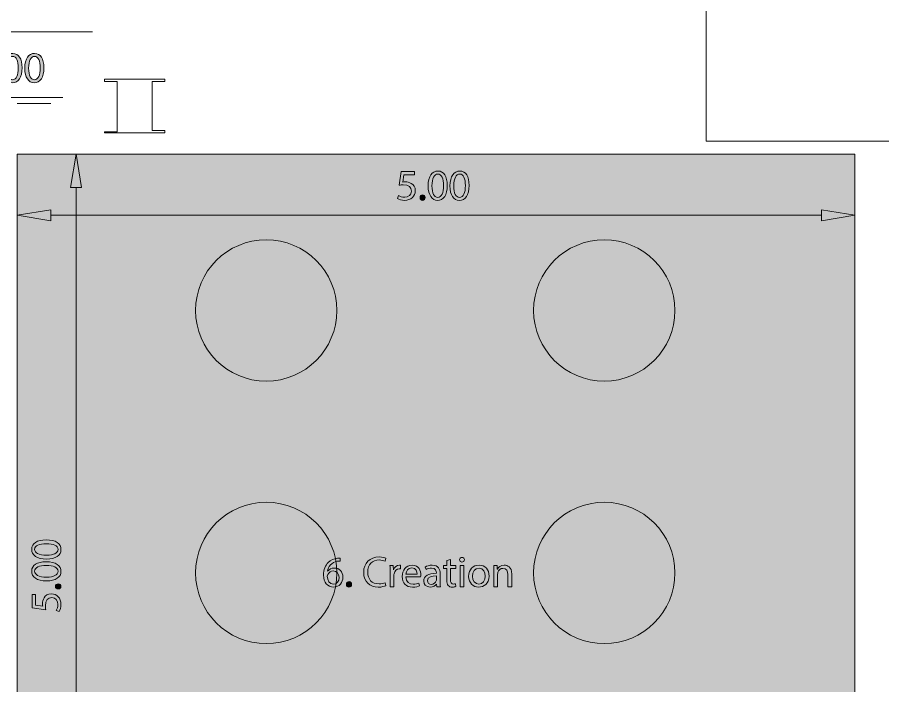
# Model space of a CAD drawing. Header units: centimetres. Extents: x -16.81 to -14.54, y 1.61 to 2.77.
# Drawn here: x -15.2964 to -15.1142, y 2.2824 to 2.4231 of the extents above; entities that cross this region are included whole.
import ezdxf

# ---------------------------------------------------------------- set-up
doc = ezdxf.new("R2010")
doc.units = ezdxf.units.CM
doc.header["$MEASUREMENT"] = 0
doc.layers.get('0').update_dxf_attribs({"lineweight": 0})
for name, color, linetype, lineweight in [('0TEXT', 7, 'Continuous', 0), ('EXP BORDER', 7, 'Continuous', 0), ('EXP COTA', 7, 'Continuous', 0), ('EXP HATCH', 7, 'Continuous', 0), ('EXP SCENES', 7, 'Continuous', 0)]:
    doc.layers.add(name, color=color, linetype=linetype, lineweight=lineweight)

# ---------------------------------------------------------------- blocks, each defined once
blk = doc.blocks.new('Block_55')
at = {"layer": 'EXP COTA', "true_color": 0x0000cc, "transparency": 33554687}
h = blk.add_hatch(color=172, dxfattribs=at)
h.dxf.hatch_style = 2
edge = h.paths.add_edge_path()
edge.add_spline(control_points=[(-15.21275, 2.38997), (-15.21275, 2.38997), (-15.21502, 2.38997), (-15.21502, 2.38997), (-15.21502, 2.38997), (-15.21523, 2.38845), (-15.21523, 2.38845), (-15.21509, 2.38845), (-15.21499, 2.38848), (-15.21475, 2.38848), (-15.2143, 2.38848), (-15.21385, 2.38838), (-15.21347, 2.38814), (-15.21299, 2.3879), (-15.21261, 2.38738), (-15.21261, 2.38662), (-15.21261, 2.38545), (-15.21354, 2.38459), (-15.21485, 2.38459), (-15.21547, 2.38459), (-15.21602, 2.38476), (-15.21633, 2.38497), (-15.21633, 2.38497), (-15.21613, 2.38559), (-15.21613, 2.38559), (-15.21588, 2.38542), (-15.2154, 2.38525), (-15.21485, 2.38525), (-15.21409, 2.38525), (-15.21344, 2.38573), (-15.21344, 2.38652), (-15.21344, 2.38731), (-15.21396, 2.38786), (-15.21516, 2.38786), (-15.21547, 2.38786), (-15.21575, 2.38783), (-15.21599, 2.3878), (-15.21599, 2.3878), (-15.21557, 2.39066), (-15.21557, 2.39066), (-15.21557, 2.39066), (-15.21275, 2.39066), (-15.21275, 2.39066), (-15.21275, 2.39066), (-15.21275, 2.38997), (-15.21275, 2.38997)], knot_values=[0, 0, 0, 0, 1, 1, 1, 2, 2, 2, 3, 3, 3, 4, 4, 4, 5, 5, 5, 6, 6, 6, 7, 7, 7, 8, 8, 8, 9, 9, 9, 10, 10, 10, 11, 11, 11, 12, 12, 12, 13, 13, 13, 14, 14, 14, 15, 15, 15, 15], degree=3, periodic=0)
h = blk.add_hatch(color=172, dxfattribs=at)
h.dxf.hatch_style = 2
edge = h.paths.add_edge_path()
edge.add_spline(control_points=[(-15.2091, 2.38766), (-15.2091, 2.38611), (-15.20865, 2.38521), (-15.20789, 2.38521), (-15.20706, 2.38521), (-15.20669, 2.38618), (-15.20669, 2.38769), (-15.20669, 2.38917), (-15.20706, 2.39014), (-15.20789, 2.39014), (-15.20858, 2.39014), (-15.2091, 2.38928), (-15.2091, 2.38766)], knot_values=[0, 0, 0, 0, 1, 1, 1, 2, 2, 2, 3, 3, 3, 4, 4, 4, 4], degree=3, periodic=0)
edge = h.paths.add_edge_path()
edge.add_spline(control_points=[(-15.20589, 2.38773), (-15.20589, 2.38569), (-15.20662, 2.38459), (-15.20796, 2.38459), (-15.2091, 2.38459), (-15.20989, 2.38569), (-15.20992, 2.38766), (-15.20992, 2.38966), (-15.20906, 2.39076), (-15.20786, 2.39076), (-15.20658, 2.39076), (-15.20589, 2.38962), (-15.20589, 2.38773)], knot_values=[0, 0, 0, 0, 1, 1, 1, 2, 2, 2, 3, 3, 3, 4, 4, 4, 4], degree=3, periodic=0)
h = blk.add_hatch(color=172, dxfattribs=at)
h.dxf.hatch_style = 2
edge = h.paths.add_edge_path()
edge.add_spline(control_points=[(-15.20452, 2.38766), (-15.20452, 2.38611), (-15.20403, 2.38521), (-15.20331, 2.38521), (-15.20248, 2.38521), (-15.20207, 2.38618), (-15.20207, 2.38769), (-15.20207, 2.38917), (-15.20245, 2.39014), (-15.20328, 2.39014), (-15.204, 2.39014), (-15.20452, 2.38928), (-15.20452, 2.38766)], knot_values=[0, 0, 0, 0, 1, 1, 1, 2, 2, 2, 3, 3, 3, 4, 4, 4, 4], degree=3, periodic=0)
edge = h.paths.add_edge_path()
edge.add_spline(control_points=[(-15.20128, 2.38773), (-15.20128, 2.38569), (-15.20204, 2.38459), (-15.20334, 2.38459), (-15.20452, 2.38459), (-15.20531, 2.38569), (-15.20531, 2.38766), (-15.20531, 2.38966), (-15.20445, 2.39076), (-15.20324, 2.39076), (-15.202, 2.39076), (-15.20128, 2.38962), (-15.20128, 2.38773)], knot_values=[0, 0, 0, 0, 1, 1, 1, 2, 2, 2, 3, 3, 3, 4, 4, 4, 4], degree=3, periodic=0)
h = blk.add_hatch(color=172, dxfattribs=at)
h.dxf.hatch_style = 2
edge = h.paths.add_edge_path()
edge.add_spline(control_points=[(-15.21161, 2.38518), (-15.21161, 2.38552), (-15.21141, 2.38576), (-15.2111, 2.38576), (-15.21075, 2.38576), (-15.21054, 2.38552), (-15.21054, 2.38518), (-15.21054, 2.38483), (-15.21075, 2.38459), (-15.2111, 2.38459), (-15.21141, 2.38459), (-15.21161, 2.38483), (-15.21161, 2.38518)], knot_values=[0, 0, 0, 0, 1, 1, 1, 2, 2, 2, 3, 3, 3, 4, 4, 4, 4], degree=3, periodic=0)
at = {"layer": 'EXP COTA'}
for points, knots in [([(-15.21275, 2.38997), (-15.21275, 2.38997), (-15.21502, 2.38997), (-15.21502, 2.38997), (-15.21502, 2.38997), (-15.21523, 2.38845), (-15.21523, 2.38845), (-15.21509, 2.38845), (-15.21499, 2.38848), (-15.21475, 2.38848), (-15.2143, 2.38848), (-15.21385, 2.38838), (-15.21347, 2.38814), (-15.21299, 2.3879), (-15.21261, 2.38738), (-15.21261, 2.38662), (-15.21261, 2.38545), (-15.21354, 2.38459), (-15.21485, 2.38459), (-15.21547, 2.38459), (-15.21602, 2.38476), (-15.21633, 2.38497), (-15.21633, 2.38497), (-15.21613, 2.38559), (-15.21613, 2.38559), (-15.21588, 2.38542), (-15.2154, 2.38525), (-15.21485, 2.38525), (-15.21409, 2.38525), (-15.21344, 2.38573), (-15.21344, 2.38652), (-15.21344, 2.38731), (-15.21396, 2.38786), (-15.21516, 2.38786), (-15.21547, 2.38786), (-15.21575, 2.38783), (-15.21599, 2.3878), (-15.21599, 2.3878), (-15.21557, 2.39066), (-15.21557, 2.39066), (-15.21557, 2.39066), (-15.21275, 2.39066), (-15.21275, 2.39066), (-15.21275, 2.39066), (-15.21275, 2.38997), (-15.21275, 2.38997)], [0, 0, 0, 0, 1, 1, 1, 2, 2, 2, 3, 3, 3, 4, 4, 4, 5, 5, 5, 6, 6, 6, 7, 7, 7, 8, 8, 8, 9, 9, 9, 10, 10, 10, 11, 11, 11, 12, 12, 12, 13, 13, 13, 14, 14, 14, 15, 15, 15, 15]), ([(-15.20589, 2.38773), (-15.20589, 2.38569), (-15.20662, 2.38459), (-15.20796, 2.38459), (-15.2091, 2.38459), (-15.20989, 2.38569), (-15.20992, 2.38766), (-15.20992, 2.38966), (-15.20906, 2.39076), (-15.20786, 2.39076), (-15.20658, 2.39076), (-15.20589, 2.38962), (-15.20589, 2.38773)], [0, 0, 0, 0, 1, 1, 1, 2, 2, 2, 3, 3, 3, 4, 4, 4, 4]), ([(-15.2091, 2.38766), (-15.2091, 2.38611), (-15.20865, 2.38521), (-15.20789, 2.38521), (-15.20706, 2.38521), (-15.20669, 2.38618), (-15.20669, 2.38769), (-15.20669, 2.38917), (-15.20706, 2.39014), (-15.20789, 2.39014), (-15.20858, 2.39014), (-15.2091, 2.38928), (-15.2091, 2.38766)], [0, 0, 0, 0, 1, 1, 1, 2, 2, 2, 3, 3, 3, 4, 4, 4, 4]), ([(-15.20128, 2.38773), (-15.20128, 2.38569), (-15.20204, 2.38459), (-15.20334, 2.38459), (-15.20452, 2.38459), (-15.20531, 2.38569), (-15.20531, 2.38766), (-15.20531, 2.38966), (-15.20445, 2.39076), (-15.20324, 2.39076), (-15.202, 2.39076), (-15.20128, 2.38962), (-15.20128, 2.38773)], [0, 0, 0, 0, 1, 1, 1, 2, 2, 2, 3, 3, 3, 4, 4, 4, 4]), ([(-15.20452, 2.38766), (-15.20452, 2.38611), (-15.20403, 2.38521), (-15.20331, 2.38521), (-15.20248, 2.38521), (-15.20207, 2.38618), (-15.20207, 2.38769), (-15.20207, 2.38917), (-15.20245, 2.39014), (-15.20328, 2.39014), (-15.204, 2.39014), (-15.20452, 2.38928), (-15.20452, 2.38766)], [0, 0, 0, 0, 1, 1, 1, 2, 2, 2, 3, 3, 3, 4, 4, 4, 4]), ([(-15.21161, 2.38518), (-15.21161, 2.38552), (-15.21141, 2.38576), (-15.2111, 2.38576), (-15.21075, 2.38576), (-15.21054, 2.38552), (-15.21054, 2.38518), (-15.21054, 2.38483), (-15.21075, 2.38459), (-15.2111, 2.38459), (-15.21141, 2.38459), (-15.21161, 2.38483), (-15.21161, 2.38518)], [0, 0, 0, 0, 1, 1, 1, 2, 2, 2, 3, 3, 3, 4, 4, 4, 4])]:
    blk.add_open_spline(points, degree=3, knots=knots, dxfattribs=at)
blk = doc.blocks.new('Block_54')
at = {"layer": 'EXP COTA'}
blk.add_blockref('Block_55', (0, 0), dxfattribs=at)
blk = doc.blocks.new('Block_53')
at = {"layer": 'EXP COTA', "true_color": 0x0000cc, "transparency": 33554687}
h = blk.add_hatch(color=172, dxfattribs=at)
h.dxf.hatch_style = 2
h.paths.add_polyline_path([(-15.28938, 2.38262), (-15.28938, 2.38027), (-15.29643, 2.38145)])
h = blk.add_hatch(color=172, dxfattribs=at)
h.dxf.hatch_style = 2
h.paths.add_polyline_path([(-15.1271, 2.38262), (-15.1271, 2.38027), (-15.12004, 2.38145)])
at = {"layer": 'EXP COTA', "color": 172, "lineweight": 0, "true_color": 0x0000cc}
for p, q in [((-15.29643, 2.39258), (-15.29643, 2.37439)), ((-15.12004, 2.39258), (-15.12004, 2.37439)), ((-15.28938, 2.38145), (-15.1271, 2.38145))]:
    blk.add_line(p, q, dxfattribs=at)
at = {"layer": 'EXP COTA'}
for points in [[(-15.28938, 2.38262), (-15.28938, 2.38027), (-15.29643, 2.38145), (-15.29643, 2.38145)], [(-15.1271, 2.38262), (-15.1271, 2.38027), (-15.12004, 2.38145), (-15.12004, 2.38145)]]:
    blk.add_lwpolyline(points, close=True, dxfattribs=at)
blk.add_blockref('Block_54', (0, 0), dxfattribs=at)
blk = doc.blocks.new('Block_58')
at = {"layer": 'EXP COTA', "true_color": 0x0000cc, "transparency": 33554687}
h = blk.add_hatch(color=172, dxfattribs=at)
h.dxf.hatch_style = 2
edge = h.paths.add_edge_path()
edge.add_spline(control_points=[(-15.2903, 2.30987), (-15.28875, 2.30987), (-15.28785, 2.31035), (-15.28785, 2.31107), (-15.28785, 2.3119), (-15.28882, 2.31228), (-15.29033, 2.31228), (-15.29181, 2.31228), (-15.29278, 2.31193), (-15.29278, 2.31111), (-15.29278, 2.31038), (-15.29192, 2.30987), (-15.2903, 2.30987)], knot_values=[0, 0, 0, 0, 1, 1, 1, 2, 2, 2, 3, 3, 3, 4, 4, 4, 4], degree=3, periodic=0)
edge = h.paths.add_edge_path()
edge.add_spline(control_points=[(-15.29037, 2.31311), (-15.28833, 2.31311), (-15.28723, 2.31235), (-15.28723, 2.31104), (-15.28723, 2.30987), (-15.28833, 2.30908), (-15.2903, 2.30904), (-15.2923, 2.30904), (-15.2934, 2.30994), (-15.2934, 2.31111), (-15.2934, 2.31238), (-15.29226, 2.31311), (-15.29037, 2.31311)], knot_values=[0, 0, 0, 0, 1, 1, 1, 2, 2, 2, 3, 3, 3, 4, 4, 4, 4], degree=3, periodic=0)
h = blk.add_hatch(color=172, dxfattribs=at)
h.dxf.hatch_style = 2
edge = h.paths.add_edge_path()
edge.add_spline(control_points=[(-15.2903, 2.30525), (-15.28875, 2.30525), (-15.28785, 2.30573), (-15.28785, 2.30649), (-15.28785, 2.30732), (-15.28882, 2.3077), (-15.29033, 2.3077), (-15.29181, 2.3077), (-15.29278, 2.30732), (-15.29278, 2.30649), (-15.29278, 2.3058), (-15.29192, 2.30525), (-15.2903, 2.30525)], knot_values=[0, 0, 0, 0, 1, 1, 1, 2, 2, 2, 3, 3, 3, 4, 4, 4, 4], degree=3, periodic=0)
edge = h.paths.add_edge_path()
edge.add_spline(control_points=[(-15.29037, 2.30849), (-15.28833, 2.30849), (-15.28723, 2.30773), (-15.28723, 2.30642), (-15.28723, 2.30525), (-15.28833, 2.30449), (-15.2903, 2.30446), (-15.2923, 2.30446), (-15.2934, 2.30532), (-15.2934, 2.30653), (-15.2934, 2.3078), (-15.29226, 2.30849), (-15.29037, 2.30849)], knot_values=[0, 0, 0, 0, 1, 1, 1, 2, 2, 2, 3, 3, 3, 4, 4, 4, 4], degree=3, periodic=0)
h = blk.add_hatch(color=172, dxfattribs=at)
h.dxf.hatch_style = 2
edge = h.paths.add_edge_path()
edge.add_spline(control_points=[(-15.28782, 2.30277), (-15.28816, 2.30277), (-15.2884, 2.30298), (-15.2884, 2.30329), (-15.2884, 2.3036), (-15.28816, 2.30384), (-15.28782, 2.30384), (-15.28747, 2.30384), (-15.28723, 2.30363), (-15.28723, 2.30329), (-15.28723, 2.30298), (-15.28747, 2.30277), (-15.28782, 2.30277)], knot_values=[0, 0, 0, 0, 1, 1, 1, 2, 2, 2, 3, 3, 3, 4, 4, 4, 4], degree=3, periodic=0)
h = blk.add_hatch(color=172, dxfattribs=at)
h.dxf.hatch_style = 2
edge = h.paths.add_edge_path()
edge.add_spline(control_points=[(-15.29261, 2.30163), (-15.29261, 2.30163), (-15.29261, 2.29936), (-15.29261, 2.29936), (-15.29261, 2.29936), (-15.29109, 2.29912), (-15.29109, 2.29912), (-15.29109, 2.29926), (-15.29113, 2.29939), (-15.29113, 2.2996), (-15.29113, 2.30008), (-15.29102, 2.30053), (-15.29078, 2.30091), (-15.29054, 2.30139), (-15.29002, 2.30174), (-15.28926, 2.30174), (-15.28809, 2.30174), (-15.28723, 2.30084), (-15.28723, 2.29953), (-15.28723, 2.29891), (-15.2874, 2.29836), (-15.28761, 2.29805), (-15.28761, 2.29805), (-15.28823, 2.29826), (-15.28823, 2.29826), (-15.28806, 2.2985), (-15.28789, 2.29898), (-15.28789, 2.29953), (-15.28789, 2.30029), (-15.28837, 2.30094), (-15.28916, 2.30094), (-15.28995, 2.30091), (-15.29051, 2.30043), (-15.29051, 2.29922), (-15.29051, 2.29891), (-15.29047, 2.29864), (-15.29044, 2.2984), (-15.29044, 2.2984), (-15.2933, 2.29877), (-15.2933, 2.29877), (-15.2933, 2.29877), (-15.2933, 2.30163), (-15.2933, 2.30163), (-15.2933, 2.30163), (-15.29261, 2.30163), (-15.29261, 2.30163)], knot_values=[0, 0, 0, 0, 1, 1, 1, 2, 2, 2, 3, 3, 3, 4, 4, 4, 5, 5, 5, 6, 6, 6, 7, 7, 7, 8, 8, 8, 9, 9, 9, 10, 10, 10, 11, 11, 11, 12, 12, 12, 13, 13, 13, 14, 14, 14, 15, 15, 15, 15], degree=3, periodic=0)
at = {"layer": 'EXP COTA'}
for points, knots in [([(-15.29037, 2.31311), (-15.28833, 2.31311), (-15.28723, 2.31235), (-15.28723, 2.31104), (-15.28723, 2.30987), (-15.28833, 2.30908), (-15.2903, 2.30904), (-15.2923, 2.30904), (-15.2934, 2.30994), (-15.2934, 2.31111), (-15.2934, 2.31238), (-15.29226, 2.31311), (-15.29037, 2.31311)], [0, 0, 0, 0, 1, 1, 1, 2, 2, 2, 3, 3, 3, 4, 4, 4, 4]), ([(-15.2903, 2.30987), (-15.28875, 2.30987), (-15.28785, 2.31035), (-15.28785, 2.31107), (-15.28785, 2.3119), (-15.28882, 2.31228), (-15.29033, 2.31228), (-15.29181, 2.31228), (-15.29278, 2.31193), (-15.29278, 2.31111), (-15.29278, 2.31038), (-15.29192, 2.30987), (-15.2903, 2.30987)], [0, 0, 0, 0, 1, 1, 1, 2, 2, 2, 3, 3, 3, 4, 4, 4, 4]), ([(-15.29037, 2.30849), (-15.28833, 2.30849), (-15.28723, 2.30773), (-15.28723, 2.30642), (-15.28723, 2.30525), (-15.28833, 2.30449), (-15.2903, 2.30446), (-15.2923, 2.30446), (-15.2934, 2.30532), (-15.2934, 2.30653), (-15.2934, 2.3078), (-15.29226, 2.30849), (-15.29037, 2.30849)], [0, 0, 0, 0, 1, 1, 1, 2, 2, 2, 3, 3, 3, 4, 4, 4, 4]), ([(-15.2903, 2.30525), (-15.28875, 2.30525), (-15.28785, 2.30573), (-15.28785, 2.30649), (-15.28785, 2.30732), (-15.28882, 2.3077), (-15.29033, 2.3077), (-15.29181, 2.3077), (-15.29278, 2.30732), (-15.29278, 2.30649), (-15.29278, 2.3058), (-15.29192, 2.30525), (-15.2903, 2.30525)], [0, 0, 0, 0, 1, 1, 1, 2, 2, 2, 3, 3, 3, 4, 4, 4, 4]), ([(-15.28782, 2.30277), (-15.28816, 2.30277), (-15.2884, 2.30298), (-15.2884, 2.30329), (-15.2884, 2.3036), (-15.28816, 2.30384), (-15.28782, 2.30384), (-15.28747, 2.30384), (-15.28723, 2.30363), (-15.28723, 2.30329), (-15.28723, 2.30298), (-15.28747, 2.30277), (-15.28782, 2.30277)], [0, 0, 0, 0, 1, 1, 1, 2, 2, 2, 3, 3, 3, 4, 4, 4, 4]), ([(-15.29261, 2.30163), (-15.29261, 2.30163), (-15.29261, 2.29936), (-15.29261, 2.29936), (-15.29261, 2.29936), (-15.29109, 2.29912), (-15.29109, 2.29912), (-15.29109, 2.29926), (-15.29113, 2.29939), (-15.29113, 2.2996), (-15.29113, 2.30008), (-15.29102, 2.30053), (-15.29078, 2.30091), (-15.29054, 2.30139), (-15.29002, 2.30174), (-15.28926, 2.30174), (-15.28809, 2.30174), (-15.28723, 2.30084), (-15.28723, 2.29953), (-15.28723, 2.29891), (-15.2874, 2.29836), (-15.28761, 2.29805), (-15.28761, 2.29805), (-15.28823, 2.29826), (-15.28823, 2.29826), (-15.28806, 2.2985), (-15.28789, 2.29898), (-15.28789, 2.29953), (-15.28789, 2.30029), (-15.28837, 2.30094), (-15.28916, 2.30094), (-15.28995, 2.30091), (-15.29051, 2.30043), (-15.29051, 2.29922), (-15.29051, 2.29891), (-15.29047, 2.29864), (-15.29044, 2.2984), (-15.29044, 2.2984), (-15.2933, 2.29877), (-15.2933, 2.29877), (-15.2933, 2.29877), (-15.2933, 2.30163), (-15.2933, 2.30163), (-15.2933, 2.30163), (-15.29261, 2.30163), (-15.29261, 2.30163)], [0, 0, 0, 0, 1, 1, 1, 2, 2, 2, 3, 3, 3, 4, 4, 4, 5, 5, 5, 6, 6, 6, 7, 7, 7, 8, 8, 8, 9, 9, 9, 10, 10, 10, 11, 11, 11, 12, 12, 12, 13, 13, 13, 14, 14, 14, 15, 15, 15, 15])]:
    blk.add_open_spline(points, degree=3, knots=knots, dxfattribs=at)
blk = doc.blocks.new('Block_57')
at = {"layer": 'EXP COTA'}
blk.add_blockref('Block_58', (0, 0), dxfattribs=at)
blk = doc.blocks.new('Block_56')
at = {"layer": 'EXP COTA', "true_color": 0x0000cc, "transparency": 33554687}
h = blk.add_hatch(color=172, dxfattribs=at)
h.dxf.hatch_style = 2
h.paths.add_polyline_path([(-15.28524, 2.38729), (-15.28289, 2.38729), (-15.28407, 2.39435)])
h = blk.add_hatch(color=172, dxfattribs=at)
h.dxf.hatch_style = 2
h.paths.add_polyline_path([(-15.28524, 2.22501), (-15.28289, 2.22501), (-15.28407, 2.21796)])
at = {"layer": 'EXP COTA', "color": 172, "lineweight": 0, "true_color": 0x0000cc}
for p, q in [((-15.29467, 2.39435), (-15.27701, 2.39435)), ((-15.28407, 2.38729), (-15.28407, 2.22501)), ((-15.29467, 2.21796), (-15.27701, 2.21796))]:
    blk.add_line(p, q, dxfattribs=at)
at = {"layer": 'EXP COTA'}
for points in [[(-15.28524, 2.38729), (-15.28289, 2.38729), (-15.28407, 2.39435), (-15.28407, 2.39435)], [(-15.28524, 2.22501), (-15.28289, 2.22501), (-15.28407, 2.21796), (-15.28407, 2.21796)]]:
    blk.add_lwpolyline(points, close=True, dxfattribs=at)
blk.add_blockref('Block_57', (0, 0), dxfattribs=at)
blk = doc.blocks.new('Block_119')
at = {"layer": 'EXP COTA', "color": 172, "lineweight": 0, "true_color": 0x0000cc}
for p, q in [((-15.30349, 2.4201), (-15.28059, 2.4201)), ((-15.29643, 2.40502), (-15.28938, 2.40502))]:
    blk.add_line(p, q, dxfattribs=at)
blk = doc.blocks.new('Block_124')
at = {"layer": 'EXP COTA', "true_color": 0x0000cc, "transparency": 33554687}
h = blk.add_hatch(color=172, dxfattribs=at)
h.dxf.hatch_style = 2
edge = h.paths.add_edge_path()
edge.add_spline(control_points=[(-15.30511, 2.41243), (-15.30511, 2.41088), (-15.30463, 2.40998), (-15.30391, 2.40998), (-15.30308, 2.40998), (-15.30268, 2.41095), (-15.30268, 2.41246), (-15.30268, 2.41394), (-15.30306, 2.41491), (-15.30389, 2.41491), (-15.3046, 2.41491), (-15.30511, 2.41405), (-15.30511, 2.41243)], knot_values=[0, 0, 0, 0, 1, 1, 1, 2, 2, 2, 3, 3, 3, 4, 4, 4, 4], degree=3, periodic=0)
edge = h.paths.add_edge_path()
edge.add_spline(control_points=[(-15.30189, 2.4125), (-15.30189, 2.41046), (-15.30263, 2.40936), (-15.30396, 2.40936), (-15.30511, 2.40936), (-15.3059, 2.41046), (-15.30592, 2.41243), (-15.30592, 2.41443), (-15.30506, 2.41553), (-15.30385, 2.41553), (-15.3026, 2.41553), (-15.30189, 2.41439), (-15.30189, 2.4125)], knot_values=[0, 0, 0, 0, 1, 1, 1, 2, 2, 2, 3, 3, 3, 4, 4, 4, 4], degree=3, periodic=0)
h = blk.add_hatch(color=172, dxfattribs=at)
h.dxf.hatch_style = 2
edge = h.paths.add_edge_path()
edge.add_spline(control_points=[(-15.29865, 2.41243), (-15.29865, 2.41088), (-15.29819, 2.40998), (-15.29745, 2.40998), (-15.29662, 2.40998), (-15.29622, 2.41095), (-15.29622, 2.41246), (-15.29622, 2.41394), (-15.2966, 2.41491), (-15.29743, 2.41491), (-15.29814, 2.41491), (-15.29865, 2.41405), (-15.29865, 2.41243)], knot_values=[0, 0, 0, 0, 1, 1, 1, 2, 2, 2, 3, 3, 3, 4, 4, 4, 4], degree=3, periodic=0)
edge = h.paths.add_edge_path()
edge.add_spline(control_points=[(-15.29543, 2.4125), (-15.29543, 2.41046), (-15.29617, 2.40936), (-15.2975, 2.40936), (-15.29865, 2.40936), (-15.29945, 2.41046), (-15.29946, 2.41243), (-15.29946, 2.41443), (-15.2986, 2.41553), (-15.2974, 2.41553), (-15.29614, 2.41553), (-15.29543, 2.41439), (-15.29543, 2.4125)], knot_values=[0, 0, 0, 0, 1, 1, 1, 2, 2, 2, 3, 3, 3, 4, 4, 4, 4], degree=3, periodic=0)
h = blk.add_hatch(color=172, dxfattribs=at)
h.dxf.hatch_style = 2
edge = h.paths.add_edge_path()
edge.add_spline(control_points=[(-15.29405, 2.41243), (-15.29405, 2.41088), (-15.29357, 2.40998), (-15.29285, 2.40998), (-15.29202, 2.40998), (-15.29162, 2.41095), (-15.29162, 2.41246), (-15.29162, 2.41394), (-15.292, 2.41491), (-15.29283, 2.41491), (-15.29354, 2.41491), (-15.29405, 2.41405), (-15.29405, 2.41243)], knot_values=[0, 0, 0, 0, 1, 1, 1, 2, 2, 2, 3, 3, 3, 4, 4, 4, 4], degree=3, periodic=0)
edge = h.paths.add_edge_path()
edge.add_spline(control_points=[(-15.29083, 2.4125), (-15.29083, 2.41046), (-15.29157, 2.40936), (-15.2929, 2.40936), (-15.29405, 2.40936), (-15.29485, 2.41046), (-15.29486, 2.41243), (-15.29486, 2.41443), (-15.294, 2.41553), (-15.2928, 2.41553), (-15.29154, 2.41553), (-15.29083, 2.41439), (-15.29083, 2.4125)], knot_values=[0, 0, 0, 0, 1, 1, 1, 2, 2, 2, 3, 3, 3, 4, 4, 4, 4], degree=3, periodic=0)
h = blk.add_hatch(color=172, dxfattribs=at)
h.dxf.hatch_style = 2
edge = h.paths.add_edge_path()
edge.add_spline(control_points=[(-15.30117, 2.40995), (-15.30117, 2.41029), (-15.30094, 2.41053), (-15.30063, 2.41053), (-15.30031, 2.41053), (-15.30008, 2.41029), (-15.30008, 2.40995), (-15.30008, 2.4096), (-15.30029, 2.40936), (-15.30063, 2.40936), (-15.30096, 2.40936), (-15.30117, 2.4096), (-15.30117, 2.40995)], knot_values=[0, 0, 0, 0, 1, 1, 1, 2, 2, 2, 3, 3, 3, 4, 4, 4, 4], degree=3, periodic=0)
at = {"layer": 'EXP COTA'}
for points in [[(-15.30189, 2.4125), (-15.30189, 2.41046), (-15.30263, 2.40936), (-15.30396, 2.40936), (-15.30511, 2.40936), (-15.3059, 2.41046), (-15.30592, 2.41243), (-15.30592, 2.41443), (-15.30506, 2.41553), (-15.30385, 2.41553), (-15.3026, 2.41553), (-15.30189, 2.41439), (-15.30189, 2.4125)], [(-15.30511, 2.41243), (-15.30511, 2.41088), (-15.30463, 2.40998), (-15.30391, 2.40998), (-15.30308, 2.40998), (-15.30268, 2.41095), (-15.30268, 2.41246), (-15.30268, 2.41394), (-15.30306, 2.41491), (-15.30389, 2.41491), (-15.3046, 2.41491), (-15.30511, 2.41405), (-15.30511, 2.41243)], [(-15.29543, 2.4125), (-15.29543, 2.41046), (-15.29617, 2.40936), (-15.2975, 2.40936), (-15.29865, 2.40936), (-15.29945, 2.41046), (-15.29946, 2.41243), (-15.29946, 2.41443), (-15.2986, 2.41553), (-15.2974, 2.41553), (-15.29614, 2.41553), (-15.29543, 2.41439), (-15.29543, 2.4125)], [(-15.29865, 2.41243), (-15.29865, 2.41088), (-15.29819, 2.40998), (-15.29745, 2.40998), (-15.29662, 2.40998), (-15.29622, 2.41095), (-15.29622, 2.41246), (-15.29622, 2.41394), (-15.2966, 2.41491), (-15.29743, 2.41491), (-15.29814, 2.41491), (-15.29865, 2.41405), (-15.29865, 2.41243)], [(-15.29083, 2.4125), (-15.29083, 2.41046), (-15.29157, 2.40936), (-15.2929, 2.40936), (-15.29405, 2.40936), (-15.29485, 2.41046), (-15.29486, 2.41243), (-15.29486, 2.41443), (-15.294, 2.41553), (-15.2928, 2.41553), (-15.29154, 2.41553), (-15.29083, 2.41439), (-15.29083, 2.4125)], [(-15.29405, 2.41243), (-15.29405, 2.41088), (-15.29357, 2.40998), (-15.29285, 2.40998), (-15.29202, 2.40998), (-15.29162, 2.41095), (-15.29162, 2.41246), (-15.29162, 2.41394), (-15.292, 2.41491), (-15.29283, 2.41491), (-15.29354, 2.41491), (-15.29405, 2.41405), (-15.29405, 2.41243)], [(-15.30117, 2.40995), (-15.30117, 2.41029), (-15.30094, 2.41053), (-15.30063, 2.41053), (-15.30031, 2.41053), (-15.30008, 2.41029), (-15.30008, 2.40995), (-15.30008, 2.4096), (-15.30029, 2.40936), (-15.30063, 2.40936), (-15.30096, 2.40936), (-15.30117, 2.4096), (-15.30117, 2.40995)]]:
    blk.add_open_spline(points, degree=3, knots=[0, 0, 0, 0, 1, 1, 1, 2, 2, 2, 3, 3, 3, 4, 4, 4, 4], dxfattribs=at)
blk = doc.blocks.new('Block_123')
at = {"layer": 'EXP COTA'}
blk.add_blockref('Block_124', (0, 0), dxfattribs=at)
blk = doc.blocks.new('Block_122')
at = {"layer": 'EXP COTA', "color": 172, "lineweight": 0, "true_color": 0x0000cc}
blk.add_line((-15.28687, 2.40623), (-15.31682, 2.40623), dxfattribs=at)
at = {"layer": 'EXP COTA'}
blk.add_blockref('Block_123', (0, 0), dxfattribs=at)
blk = doc.blocks.new('Block_155')
at = {"layer": '0TEXT', "true_color": 0x333333, "transparency": 33554687}
h = blk.add_hatch(color=250, dxfattribs=at)
h.dxf.hatch_style = 2
edge = h.paths.add_edge_path()
edge.add_spline(control_points=[(-15.22867, 2.30522), (-15.22867, 2.30604), (-15.22915, 2.30656), (-15.22989, 2.30656), (-15.23039, 2.30656), (-15.23084, 2.30625), (-15.23104, 2.30584), (-15.23111, 2.30573), (-15.23115, 2.30563), (-15.23115, 2.30549), (-15.23113, 2.30449), (-15.23068, 2.30377), (-15.22984, 2.30377), (-15.22913, 2.30377), (-15.22867, 2.30436), (-15.22867, 2.30522)], knot_values=[0, 0, 0, 0, 1, 1, 1, 2, 2, 2, 3, 3, 3, 4, 4, 4, 5, 5, 5, 5], degree=3, periodic=0)
edge = h.paths.add_edge_path()
edge.add_spline(control_points=[(-15.22844, 2.30863), (-15.22861, 2.30863), (-15.22882, 2.30863), (-15.22904, 2.30859), (-15.2303, 2.30839), (-15.23097, 2.30746), (-15.23111, 2.30649), (-15.23111, 2.30649), (-15.23109, 2.30649), (-15.23109, 2.30649), (-15.2308, 2.30687), (-15.2303, 2.30718), (-15.22965, 2.30718), (-15.2286, 2.30718), (-15.22786, 2.30642), (-15.22786, 2.30525), (-15.22786, 2.30415), (-15.2286, 2.30315), (-15.22984, 2.30315), (-15.23111, 2.30315), (-15.23194, 2.30415), (-15.23194, 2.3057), (-15.23194, 2.30687), (-15.23153, 2.30777), (-15.23094, 2.30835), (-15.23044, 2.30887), (-15.22979, 2.30914), (-15.22903, 2.30925), (-15.22879, 2.30928), (-15.2286, 2.30928), (-15.22844, 2.30928), (-15.22844, 2.30928), (-15.22844, 2.30863), (-15.22844, 2.30863)], knot_values=[0, 0, 0, 0, 1, 1, 1, 2, 2, 2, 3, 3, 3, 4, 4, 4, 5, 5, 5, 6, 6, 6, 7, 7, 7, 8, 8, 8, 9, 9, 9, 10, 10, 10, 11, 11, 11, 11], degree=3, periodic=0)
h = blk.add_hatch(color=250, dxfattribs=at)
h.dxf.hatch_style = 2
edge = h.paths.add_edge_path()
edge.add_spline(control_points=[(-15.2188, 2.30346), (-15.21909, 2.30332), (-15.21967, 2.30315), (-15.22043, 2.30315), (-15.22217, 2.30315), (-15.22348, 2.30425), (-15.22348, 2.30628), (-15.22348, 2.30821), (-15.22217, 2.30952), (-15.22026, 2.30952), (-15.21948, 2.30952), (-15.219, 2.30935), (-15.2188, 2.30925), (-15.2188, 2.30925), (-15.21898, 2.30859), (-15.21898, 2.30859), (-15.21929, 2.30873), (-15.21973, 2.30887), (-15.22023, 2.30887), (-15.22167, 2.30887), (-15.22264, 2.30794), (-15.22264, 2.30632), (-15.22264, 2.3048), (-15.22178, 2.30384), (-15.22026, 2.30384), (-15.21978, 2.30384), (-15.21929, 2.30394), (-15.21897, 2.30408), (-15.21897, 2.30408), (-15.2188, 2.30346), (-15.2188, 2.30346)], knot_values=[0, 0, 0, 0, 1, 1, 1, 2, 2, 2, 3, 3, 3, 4, 4, 4, 5, 5, 5, 6, 6, 6, 7, 7, 7, 8, 8, 8, 9, 9, 9, 10, 10, 10, 10], degree=3, periodic=0)
h = blk.add_hatch(color=250, dxfattribs=at)
h.dxf.hatch_style = 2
edge = h.paths.add_edge_path()
edge.add_spline(control_points=[(-15.20317, 2.30325), (-15.20317, 2.30325), (-15.20317, 2.3077), (-15.20317, 2.3077), (-15.20317, 2.3077), (-15.20236, 2.3077), (-15.20236, 2.3077), (-15.20236, 2.3077), (-15.20236, 2.30325), (-15.20236, 2.30325), (-15.20236, 2.30325), (-15.20317, 2.30325), (-15.20317, 2.30325)], knot_values=[0, 0, 0, 0, 1, 1, 1, 2, 2, 2, 3, 3, 3, 4, 4, 4, 4], degree=3, periodic=0)
edge = h.paths.add_edge_path()
edge.add_spline(control_points=[(-15.20228, 2.30894), (-15.20228, 2.30866), (-15.20247, 2.30842), (-15.20279, 2.30842), (-15.20307, 2.30842), (-15.20328, 2.30866), (-15.20328, 2.30894), (-15.20328, 2.30921), (-15.20307, 2.30942), (-15.20278, 2.30942), (-15.20247, 2.30942), (-15.20228, 2.30921), (-15.20228, 2.30894)], knot_values=[0, 0, 0, 0, 1, 1, 1, 2, 2, 2, 3, 3, 3, 4, 4, 4, 4], degree=3, periodic=0)
h = blk.add_hatch(color=250, dxfattribs=at)
h.dxf.hatch_style = 2
edge = h.paths.add_edge_path()
edge.add_spline(control_points=[(-15.21792, 2.30628), (-15.21792, 2.30684), (-15.21793, 2.30728), (-15.21795, 2.3077), (-15.21795, 2.3077), (-15.21725, 2.3077), (-15.21725, 2.3077), (-15.21725, 2.3077), (-15.21723, 2.3068), (-15.21723, 2.3068), (-15.21723, 2.3068), (-15.21719, 2.3068), (-15.21719, 2.3068), (-15.21699, 2.30742), (-15.2165, 2.30777), (-15.21597, 2.30777), (-15.21587, 2.30777), (-15.21582, 2.30777), (-15.21573, 2.30777), (-15.21573, 2.30777), (-15.21573, 2.30701), (-15.21573, 2.30701), (-15.21582, 2.30701), (-15.2159, 2.30701), (-15.216, 2.30701), (-15.21657, 2.30701), (-15.21699, 2.30659), (-15.21709, 2.30597), (-15.21711, 2.30587), (-15.21712, 2.30577), (-15.21712, 2.30563), (-15.21712, 2.30563), (-15.21712, 2.30325), (-15.21712, 2.30325), (-15.21712, 2.30325), (-15.21792, 2.30325), (-15.21792, 2.30325), (-15.21792, 2.30325), (-15.21792, 2.30628), (-15.21792, 2.30628)], knot_values=[0, 0, 0, 0, 1, 1, 1, 2, 2, 2, 3, 3, 3, 4, 4, 4, 5, 5, 5, 6, 6, 6, 7, 7, 7, 8, 8, 8, 9, 9, 9, 10, 10, 10, 11, 11, 11, 12, 12, 12, 13, 13, 13, 13], degree=3, periodic=0)
h = blk.add_hatch(color=250, dxfattribs=at)
h.dxf.hatch_style = 2
edge = h.paths.add_edge_path()
edge.add_spline(control_points=[(-15.21223, 2.30591), (-15.21223, 2.30642), (-15.21244, 2.30721), (-15.21335, 2.30721), (-15.21416, 2.30721), (-15.21452, 2.30646), (-15.21459, 2.30591), (-15.21459, 2.30591), (-15.21223, 2.30591), (-15.21223, 2.30591)], knot_values=[0, 0, 0, 0, 1, 1, 1, 2, 2, 2, 3, 3, 3, 3], degree=3, periodic=0)
edge = h.paths.add_edge_path()
edge.add_spline(control_points=[(-15.21459, 2.30532), (-15.21458, 2.30422), (-15.21389, 2.30377), (-15.21308, 2.30377), (-15.21251, 2.30377), (-15.21215, 2.30387), (-15.21185, 2.30401), (-15.21185, 2.30401), (-15.21172, 2.30343), (-15.21172, 2.30343), (-15.21199, 2.30332), (-15.21247, 2.30315), (-15.21318, 2.30315), (-15.21456, 2.30315), (-15.21537, 2.30405), (-15.21537, 2.30539), (-15.21537, 2.30673), (-15.21458, 2.30777), (-15.21328, 2.30777), (-15.21184, 2.30777), (-15.21146, 2.30653), (-15.21146, 2.3057), (-15.21146, 2.30553), (-15.21147, 2.30539), (-15.21149, 2.30532), (-15.21149, 2.30532), (-15.21459, 2.30532), (-15.21459, 2.30532)], knot_values=[0, 0, 0, 0, 1, 1, 1, 2, 2, 2, 3, 3, 3, 4, 4, 4, 5, 5, 5, 6, 6, 6, 7, 7, 7, 8, 8, 8, 9, 9, 9, 9], degree=3, periodic=0)
h = blk.add_hatch(color=250, dxfattribs=at)
h.dxf.hatch_style = 2
edge = h.paths.add_edge_path()
edge.add_spline(control_points=[(-15.20817, 2.30553), (-15.20905, 2.30553), (-15.21004, 2.30539), (-15.21004, 2.30453), (-15.21004, 2.30401), (-15.20968, 2.30374), (-15.20929, 2.30374), (-15.2087, 2.30374), (-15.20834, 2.30411), (-15.2082, 2.30449), (-15.20818, 2.30456), (-15.20817, 2.30467), (-15.20817, 2.30473), (-15.20817, 2.30473), (-15.20817, 2.30553), (-15.20817, 2.30553)], knot_values=[0, 0, 0, 0, 1, 1, 1, 2, 2, 2, 3, 3, 3, 4, 4, 4, 5, 5, 5, 5], degree=3, periodic=0)
edge = h.paths.add_edge_path()
edge.add_spline(control_points=[(-15.20805, 2.30325), (-15.20805, 2.30325), (-15.20812, 2.3038), (-15.20812, 2.3038), (-15.20812, 2.3038), (-15.20813, 2.3038), (-15.20813, 2.3038), (-15.20837, 2.30346), (-15.20886, 2.30315), (-15.20949, 2.30315), (-15.21039, 2.30315), (-15.21084, 2.30377), (-15.21084, 2.30442), (-15.21084, 2.30549), (-15.20989, 2.30608), (-15.20818, 2.30608), (-15.20818, 2.30608), (-15.20818, 2.30615), (-15.20818, 2.30615), (-15.20818, 2.30653), (-15.20829, 2.30718), (-15.20918, 2.30718), (-15.2096, 2.30718), (-15.21003, 2.30704), (-15.21034, 2.30687), (-15.21034, 2.30687), (-15.21053, 2.30739), (-15.21053, 2.30739), (-15.21017, 2.30763), (-15.20963, 2.30777), (-15.20906, 2.30777), (-15.20772, 2.30777), (-15.20739, 2.30687), (-15.20739, 2.30597), (-15.20739, 2.30597), (-15.20739, 2.30432), (-15.20739, 2.30432), (-15.20739, 2.30394), (-15.20737, 2.30356), (-15.20731, 2.30325), (-15.20731, 2.30325), (-15.20805, 2.30325), (-15.20805, 2.30325)], knot_values=[0, 0, 0, 0, 1, 1, 1, 2, 2, 2, 3, 3, 3, 4, 4, 4, 5, 5, 5, 6, 6, 6, 7, 7, 7, 8, 8, 8, 9, 9, 9, 10, 10, 10, 11, 11, 11, 12, 12, 12, 13, 13, 13, 14, 14, 14, 14], degree=3, periodic=0)
h = blk.add_hatch(color=250, dxfattribs=at)
h.dxf.hatch_style = 2
edge = h.paths.add_edge_path()
edge.add_spline(control_points=[(-15.2052, 2.30894), (-15.2052, 2.30894), (-15.2052, 2.3077), (-15.2052, 2.3077), (-15.2052, 2.3077), (-15.20405, 2.3077), (-15.20405, 2.3077), (-15.20405, 2.3077), (-15.20405, 2.30708), (-15.20405, 2.30708), (-15.20405, 2.30708), (-15.2052, 2.30708), (-15.2052, 2.30708), (-15.2052, 2.30708), (-15.2052, 2.30467), (-15.2052, 2.30467), (-15.2052, 2.30415), (-15.20505, 2.3038), (-15.2046, 2.3038), (-15.20439, 2.3038), (-15.20424, 2.30384), (-15.20414, 2.30387), (-15.20414, 2.30387), (-15.2041, 2.30329), (-15.2041, 2.30329), (-15.20426, 2.30322), (-15.2045, 2.30315), (-15.20481, 2.30315), (-15.20519, 2.30315), (-15.20548, 2.30329), (-15.20569, 2.30349), (-15.20591, 2.30374), (-15.206, 2.30415), (-15.206, 2.30467), (-15.206, 2.30467), (-15.206, 2.30708), (-15.206, 2.30708), (-15.206, 2.30708), (-15.20667, 2.30708), (-15.20667, 2.30708), (-15.20667, 2.30708), (-15.20667, 2.3077), (-15.20667, 2.3077), (-15.20667, 2.3077), (-15.206, 2.3077), (-15.206, 2.3077), (-15.206, 2.3077), (-15.206, 2.30873), (-15.206, 2.30873), (-15.206, 2.30873), (-15.2052, 2.30894), (-15.2052, 2.30894)], knot_values=[0, 0, 0, 0, 1, 1, 1, 2, 2, 2, 3, 3, 3, 4, 4, 4, 5, 5, 5, 6, 6, 6, 7, 7, 7, 8, 8, 8, 9, 9, 9, 10, 10, 10, 11, 11, 11, 12, 12, 12, 13, 13, 13, 14, 14, 14, 15, 15, 15, 16, 16, 16, 17, 17, 17, 17], degree=3, periodic=0)
h = blk.add_hatch(color=250, dxfattribs=at)
h.dxf.hatch_style = 2
edge = h.paths.add_edge_path()
edge.add_spline(control_points=[(-15.20057, 2.30546), (-15.20057, 2.30449), (-15.2, 2.30377), (-15.19921, 2.30377), (-15.19845, 2.30377), (-15.19787, 2.30449), (-15.19787, 2.30549), (-15.19787, 2.30622), (-15.19825, 2.30718), (-15.19919, 2.30718), (-15.20016, 2.30718), (-15.20057, 2.30628), (-15.20057, 2.30546)], knot_values=[0, 0, 0, 0, 1, 1, 1, 2, 2, 2, 3, 3, 3, 4, 4, 4, 4], degree=3, periodic=0)
edge = h.paths.add_edge_path()
edge.add_spline(control_points=[(-15.19706, 2.30549), (-15.19706, 2.30387), (-15.19818, 2.30315), (-15.19926, 2.30315), (-15.20045, 2.30315), (-15.20138, 2.30405), (-15.20138, 2.30542), (-15.20138, 2.3069), (-15.20042, 2.30777), (-15.19918, 2.30777), (-15.1979, 2.30777), (-15.19706, 2.30687), (-15.19706, 2.30549)], knot_values=[0, 0, 0, 0, 1, 1, 1, 2, 2, 2, 3, 3, 3, 4, 4, 4, 4], degree=3, periodic=0)
h = blk.add_hatch(color=250, dxfattribs=at)
h.dxf.hatch_style = 2
edge = h.paths.add_edge_path()
edge.add_spline(control_points=[(-15.19608, 2.30649), (-15.19608, 2.30694), (-15.19609, 2.30732), (-15.19611, 2.3077), (-15.19611, 2.3077), (-15.1954, 2.3077), (-15.1954, 2.3077), (-15.1954, 2.3077), (-15.19535, 2.30694), (-15.19535, 2.30694), (-15.19535, 2.30694), (-15.19533, 2.30694), (-15.19533, 2.30694), (-15.19511, 2.30739), (-15.19461, 2.30777), (-15.19387, 2.30777), (-15.19327, 2.30777), (-15.1923, 2.30742), (-15.1923, 2.30591), (-15.1923, 2.30591), (-15.1923, 2.30325), (-15.1923, 2.30325), (-15.1923, 2.30325), (-15.19311, 2.30325), (-15.19311, 2.30325), (-15.19311, 2.30325), (-15.19311, 2.3058), (-15.19311, 2.3058), (-15.19311, 2.30653), (-15.19339, 2.30711), (-15.19415, 2.30711), (-15.19466, 2.30711), (-15.19508, 2.30673), (-15.19521, 2.30628), (-15.19525, 2.30618), (-15.19527, 2.30604), (-15.19527, 2.30591), (-15.19527, 2.30591), (-15.19527, 2.30325), (-15.19527, 2.30325), (-15.19527, 2.30325), (-15.19608, 2.30325), (-15.19608, 2.30325), (-15.19608, 2.30325), (-15.19608, 2.30649), (-15.19608, 2.30649)], knot_values=[0, 0, 0, 0, 1, 1, 1, 2, 2, 2, 3, 3, 3, 4, 4, 4, 5, 5, 5, 6, 6, 6, 7, 7, 7, 8, 8, 8, 9, 9, 9, 10, 10, 10, 11, 11, 11, 12, 12, 12, 13, 13, 13, 14, 14, 14, 15, 15, 15, 15], degree=3, periodic=0)
h = blk.add_hatch(color=250, dxfattribs=at)
h.dxf.hatch_style = 2
edge = h.paths.add_edge_path()
edge.add_spline(control_points=[(-15.22712, 2.30374), (-15.22712, 2.30408), (-15.22689, 2.30432), (-15.22656, 2.30432), (-15.22625, 2.30432), (-15.22603, 2.30408), (-15.22603, 2.30374), (-15.22603, 2.30339), (-15.22624, 2.30315), (-15.22658, 2.30315), (-15.22691, 2.30315), (-15.22712, 2.30339), (-15.22712, 2.30374)], knot_values=[0, 0, 0, 0, 1, 1, 1, 2, 2, 2, 3, 3, 3, 4, 4, 4, 4], degree=3, periodic=0)
at = {"layer": '0TEXT'}
for points, knots in [([(-15.22844, 2.30863), (-15.22861, 2.30863), (-15.22882, 2.30863), (-15.22904, 2.30859), (-15.2303, 2.30839), (-15.23097, 2.30746), (-15.23111, 2.30649), (-15.23111, 2.30649), (-15.23109, 2.30649), (-15.23109, 2.30649), (-15.2308, 2.30687), (-15.2303, 2.30718), (-15.22965, 2.30718), (-15.2286, 2.30718), (-15.22786, 2.30642), (-15.22786, 2.30525), (-15.22786, 2.30415), (-15.2286, 2.30315), (-15.22984, 2.30315), (-15.23111, 2.30315), (-15.23194, 2.30415), (-15.23194, 2.3057), (-15.23194, 2.30687), (-15.23153, 2.30777), (-15.23094, 2.30835), (-15.23044, 2.30887), (-15.22979, 2.30914), (-15.22903, 2.30925), (-15.22879, 2.30928), (-15.2286, 2.30928), (-15.22844, 2.30928), (-15.22844, 2.30928), (-15.22844, 2.30863), (-15.22844, 2.30863)], [0, 0, 0, 0, 1, 1, 1, 2, 2, 2, 3, 3, 3, 4, 4, 4, 5, 5, 5, 6, 6, 6, 7, 7, 7, 8, 8, 8, 9, 9, 9, 10, 10, 10, 11, 11, 11, 11]), ([(-15.2188, 2.30346), (-15.21909, 2.30332), (-15.21967, 2.30315), (-15.22043, 2.30315), (-15.22217, 2.30315), (-15.22348, 2.30425), (-15.22348, 2.30628), (-15.22348, 2.30821), (-15.22217, 2.30952), (-15.22026, 2.30952), (-15.21948, 2.30952), (-15.219, 2.30935), (-15.2188, 2.30925), (-15.2188, 2.30925), (-15.21898, 2.30859), (-15.21898, 2.30859), (-15.21929, 2.30873), (-15.21973, 2.30887), (-15.22023, 2.30887), (-15.22167, 2.30887), (-15.22264, 2.30794), (-15.22264, 2.30632), (-15.22264, 2.3048), (-15.22178, 2.30384), (-15.22026, 2.30384), (-15.21978, 2.30384), (-15.21929, 2.30394), (-15.21897, 2.30408), (-15.21897, 2.30408), (-15.2188, 2.30346), (-15.2188, 2.30346)], [0, 0, 0, 0, 1, 1, 1, 2, 2, 2, 3, 3, 3, 4, 4, 4, 5, 5, 5, 6, 6, 6, 7, 7, 7, 8, 8, 8, 9, 9, 9, 10, 10, 10, 10]), ([(-15.20228, 2.30894), (-15.20228, 2.30866), (-15.20247, 2.30842), (-15.20279, 2.30842), (-15.20307, 2.30842), (-15.20328, 2.30866), (-15.20328, 2.30894), (-15.20328, 2.30921), (-15.20307, 2.30942), (-15.20278, 2.30942), (-15.20247, 2.30942), (-15.20228, 2.30921), (-15.20228, 2.30894)], [0, 0, 0, 0, 1, 1, 1, 2, 2, 2, 3, 3, 3, 4, 4, 4, 4]), ([(-15.21792, 2.30628), (-15.21792, 2.30684), (-15.21793, 2.30728), (-15.21795, 2.3077), (-15.21795, 2.3077), (-15.21725, 2.3077), (-15.21725, 2.3077), (-15.21725, 2.3077), (-15.21723, 2.3068), (-15.21723, 2.3068), (-15.21723, 2.3068), (-15.21719, 2.3068), (-15.21719, 2.3068), (-15.21699, 2.30742), (-15.2165, 2.30777), (-15.21597, 2.30777), (-15.21587, 2.30777), (-15.21582, 2.30777), (-15.21573, 2.30777), (-15.21573, 2.30777), (-15.21573, 2.30701), (-15.21573, 2.30701), (-15.21582, 2.30701), (-15.2159, 2.30701), (-15.216, 2.30701), (-15.21657, 2.30701), (-15.21699, 2.30659), (-15.21709, 2.30597), (-15.21711, 2.30587), (-15.21712, 2.30577), (-15.21712, 2.30563), (-15.21712, 2.30563), (-15.21712, 2.30325), (-15.21712, 2.30325), (-15.21712, 2.30325), (-15.21792, 2.30325), (-15.21792, 2.30325), (-15.21792, 2.30325), (-15.21792, 2.30628), (-15.21792, 2.30628)], [0, 0, 0, 0, 1, 1, 1, 2, 2, 2, 3, 3, 3, 4, 4, 4, 5, 5, 5, 6, 6, 6, 7, 7, 7, 8, 8, 8, 9, 9, 9, 10, 10, 10, 11, 11, 11, 12, 12, 12, 13, 13, 13, 13]), ([(-15.21459, 2.30532), (-15.21458, 2.30422), (-15.21389, 2.30377), (-15.21308, 2.30377), (-15.21251, 2.30377), (-15.21215, 2.30387), (-15.21185, 2.30401), (-15.21185, 2.30401), (-15.21172, 2.30343), (-15.21172, 2.30343), (-15.21199, 2.30332), (-15.21247, 2.30315), (-15.21318, 2.30315), (-15.21456, 2.30315), (-15.21537, 2.30405), (-15.21537, 2.30539), (-15.21537, 2.30673), (-15.21458, 2.30777), (-15.21328, 2.30777), (-15.21184, 2.30777), (-15.21146, 2.30653), (-15.21146, 2.3057), (-15.21146, 2.30553), (-15.21147, 2.30539), (-15.21149, 2.30532), (-15.21149, 2.30532), (-15.21459, 2.30532), (-15.21459, 2.30532)], [0, 0, 0, 0, 1, 1, 1, 2, 2, 2, 3, 3, 3, 4, 4, 4, 5, 5, 5, 6, 6, 6, 7, 7, 7, 8, 8, 8, 9, 9, 9, 9]), ([(-15.20805, 2.30325), (-15.20805, 2.30325), (-15.20812, 2.3038), (-15.20812, 2.3038), (-15.20812, 2.3038), (-15.20813, 2.3038), (-15.20813, 2.3038), (-15.20837, 2.30346), (-15.20886, 2.30315), (-15.20949, 2.30315), (-15.21039, 2.30315), (-15.21084, 2.30377), (-15.21084, 2.30442), (-15.21084, 2.30549), (-15.20989, 2.30608), (-15.20818, 2.30608), (-15.20818, 2.30608), (-15.20818, 2.30615), (-15.20818, 2.30615), (-15.20818, 2.30653), (-15.20829, 2.30718), (-15.20918, 2.30718), (-15.2096, 2.30718), (-15.21003, 2.30704), (-15.21034, 2.30687), (-15.21034, 2.30687), (-15.21053, 2.30739), (-15.21053, 2.30739), (-15.21017, 2.30763), (-15.20963, 2.30777), (-15.20906, 2.30777), (-15.20772, 2.30777), (-15.20739, 2.30687), (-15.20739, 2.30597), (-15.20739, 2.30597), (-15.20739, 2.30432), (-15.20739, 2.30432), (-15.20739, 2.30394), (-15.20737, 2.30356), (-15.20731, 2.30325), (-15.20731, 2.30325), (-15.20805, 2.30325), (-15.20805, 2.30325)], [0, 0, 0, 0, 1, 1, 1, 2, 2, 2, 3, 3, 3, 4, 4, 4, 5, 5, 5, 6, 6, 6, 7, 7, 7, 8, 8, 8, 9, 9, 9, 10, 10, 10, 11, 11, 11, 12, 12, 12, 13, 13, 13, 14, 14, 14, 14]), ([(-15.2052, 2.30894), (-15.2052, 2.30894), (-15.2052, 2.3077), (-15.2052, 2.3077), (-15.2052, 2.3077), (-15.20405, 2.3077), (-15.20405, 2.3077), (-15.20405, 2.3077), (-15.20405, 2.30708), (-15.20405, 2.30708), (-15.20405, 2.30708), (-15.2052, 2.30708), (-15.2052, 2.30708), (-15.2052, 2.30708), (-15.2052, 2.30467), (-15.2052, 2.30467), (-15.2052, 2.30415), (-15.20505, 2.3038), (-15.2046, 2.3038), (-15.20439, 2.3038), (-15.20424, 2.30384), (-15.20414, 2.30387), (-15.20414, 2.30387), (-15.2041, 2.30329), (-15.2041, 2.30329), (-15.20426, 2.30322), (-15.2045, 2.30315), (-15.20481, 2.30315), (-15.20519, 2.30315), (-15.20548, 2.30329), (-15.20569, 2.30349), (-15.20591, 2.30374), (-15.206, 2.30415), (-15.206, 2.30467), (-15.206, 2.30467), (-15.206, 2.30708), (-15.206, 2.30708), (-15.206, 2.30708), (-15.20667, 2.30708), (-15.20667, 2.30708), (-15.20667, 2.30708), (-15.20667, 2.3077), (-15.20667, 2.3077), (-15.20667, 2.3077), (-15.206, 2.3077), (-15.206, 2.3077), (-15.206, 2.3077), (-15.206, 2.30873), (-15.206, 2.30873), (-15.206, 2.30873), (-15.2052, 2.30894), (-15.2052, 2.30894)], [0, 0, 0, 0, 1, 1, 1, 2, 2, 2, 3, 3, 3, 4, 4, 4, 5, 5, 5, 6, 6, 6, 7, 7, 7, 8, 8, 8, 9, 9, 9, 10, 10, 10, 11, 11, 11, 12, 12, 12, 13, 13, 13, 14, 14, 14, 15, 15, 15, 16, 16, 16, 17, 17, 17, 17]), ([(-15.20317, 2.30325), (-15.20317, 2.30325), (-15.20317, 2.3077), (-15.20317, 2.3077), (-15.20317, 2.3077), (-15.20236, 2.3077), (-15.20236, 2.3077), (-15.20236, 2.3077), (-15.20236, 2.30325), (-15.20236, 2.30325), (-15.20236, 2.30325), (-15.20317, 2.30325), (-15.20317, 2.30325)], [0, 0, 0, 0, 1, 1, 1, 2, 2, 2, 3, 3, 3, 4, 4, 4, 4]), ([(-15.19706, 2.30549), (-15.19706, 2.30387), (-15.19818, 2.30315), (-15.19926, 2.30315), (-15.20045, 2.30315), (-15.20138, 2.30405), (-15.20138, 2.30542), (-15.20138, 2.3069), (-15.20042, 2.30777), (-15.19918, 2.30777), (-15.1979, 2.30777), (-15.19706, 2.30687), (-15.19706, 2.30549)], [0, 0, 0, 0, 1, 1, 1, 2, 2, 2, 3, 3, 3, 4, 4, 4, 4]), ([(-15.19608, 2.30649), (-15.19608, 2.30694), (-15.19609, 2.30732), (-15.19611, 2.3077), (-15.19611, 2.3077), (-15.1954, 2.3077), (-15.1954, 2.3077), (-15.1954, 2.3077), (-15.19535, 2.30694), (-15.19535, 2.30694), (-15.19535, 2.30694), (-15.19533, 2.30694), (-15.19533, 2.30694), (-15.19511, 2.30739), (-15.19461, 2.30777), (-15.19387, 2.30777), (-15.19327, 2.30777), (-15.1923, 2.30742), (-15.1923, 2.30591), (-15.1923, 2.30591), (-15.1923, 2.30325), (-15.1923, 2.30325), (-15.1923, 2.30325), (-15.19311, 2.30325), (-15.19311, 2.30325), (-15.19311, 2.30325), (-15.19311, 2.3058), (-15.19311, 2.3058), (-15.19311, 2.30653), (-15.19339, 2.30711), (-15.19415, 2.30711), (-15.19466, 2.30711), (-15.19508, 2.30673), (-15.19521, 2.30628), (-15.19525, 2.30618), (-15.19527, 2.30604), (-15.19527, 2.30591), (-15.19527, 2.30591), (-15.19527, 2.30325), (-15.19527, 2.30325), (-15.19527, 2.30325), (-15.19608, 2.30325), (-15.19608, 2.30325), (-15.19608, 2.30325), (-15.19608, 2.30649), (-15.19608, 2.30649)], [0, 0, 0, 0, 1, 1, 1, 2, 2, 2, 3, 3, 3, 4, 4, 4, 5, 5, 5, 6, 6, 6, 7, 7, 7, 8, 8, 8, 9, 9, 9, 10, 10, 10, 11, 11, 11, 12, 12, 12, 13, 13, 13, 14, 14, 14, 15, 15, 15, 15]), ([(-15.22867, 2.30522), (-15.22867, 2.30604), (-15.22915, 2.30656), (-15.22989, 2.30656), (-15.23039, 2.30656), (-15.23084, 2.30625), (-15.23104, 2.30584), (-15.23111, 2.30573), (-15.23115, 2.30563), (-15.23115, 2.30549), (-15.23113, 2.30449), (-15.23068, 2.30377), (-15.22984, 2.30377), (-15.22913, 2.30377), (-15.22867, 2.30436), (-15.22867, 2.30522)], [0, 0, 0, 0, 1, 1, 1, 2, 2, 2, 3, 3, 3, 4, 4, 4, 5, 5, 5, 5]), ([(-15.21223, 2.30591), (-15.21223, 2.30642), (-15.21244, 2.30721), (-15.21335, 2.30721), (-15.21416, 2.30721), (-15.21452, 2.30646), (-15.21459, 2.30591), (-15.21459, 2.30591), (-15.21223, 2.30591), (-15.21223, 2.30591)], [0, 0, 0, 0, 1, 1, 1, 2, 2, 2, 3, 3, 3, 3]), ([(-15.20817, 2.30553), (-15.20905, 2.30553), (-15.21004, 2.30539), (-15.21004, 2.30453), (-15.21004, 2.30401), (-15.20968, 2.30374), (-15.20929, 2.30374), (-15.2087, 2.30374), (-15.20834, 2.30411), (-15.2082, 2.30449), (-15.20818, 2.30456), (-15.20817, 2.30467), (-15.20817, 2.30473), (-15.20817, 2.30473), (-15.20817, 2.30553), (-15.20817, 2.30553)], [0, 0, 0, 0, 1, 1, 1, 2, 2, 2, 3, 3, 3, 4, 4, 4, 5, 5, 5, 5]), ([(-15.20057, 2.30546), (-15.20057, 2.30449), (-15.2, 2.30377), (-15.19921, 2.30377), (-15.19845, 2.30377), (-15.19787, 2.30449), (-15.19787, 2.30549), (-15.19787, 2.30622), (-15.19825, 2.30718), (-15.19919, 2.30718), (-15.20016, 2.30718), (-15.20057, 2.30628), (-15.20057, 2.30546)], [0, 0, 0, 0, 1, 1, 1, 2, 2, 2, 3, 3, 3, 4, 4, 4, 4]), ([(-15.22712, 2.30374), (-15.22712, 2.30408), (-15.22689, 2.30432), (-15.22656, 2.30432), (-15.22625, 2.30432), (-15.22603, 2.30408), (-15.22603, 2.30374), (-15.22603, 2.30339), (-15.22624, 2.30315), (-15.22658, 2.30315), (-15.22691, 2.30315), (-15.22712, 2.30339), (-15.22712, 2.30374)], [0, 0, 0, 0, 1, 1, 1, 2, 2, 2, 3, 3, 3, 4, 4, 4, 4])]:
    blk.add_open_spline(points, degree=3, knots=knots, dxfattribs=at)
blk = doc.blocks.new('Block_154')
at = {"layer": '0TEXT'}
blk.add_blockref('Block_155', (0, 0), dxfattribs=at)

msp = doc.modelspace()

# ---------------------------------------------------------------- hatches: boundary and pattern name
at = {"layer": 'EXP HATCH', "true_color": 0xf8991e, "transparency": 33554534}
msp.add_hatch(color=30, dxfattribs=at).paths.add_polyline_path([(-15.29643, 2.39435), (-15.29643, 2.21796), (-15.12004, 2.21796), (-15.12004, 2.39435)])

# ---------------------------------------------------------------- linework, layer by layer
at = {"color": 18, "lineweight": 0, "true_color": 0x000000}
for p, q in [((-15.26538, 2.41009), (-15.27804, 2.41009)), ((-15.27804, 2.41009), (-15.27804, 2.40965)), ((-15.27804, 2.40965), (-15.2754, 2.40965)), ((-15.2754, 2.40965), (-15.2754, 2.39904)), ((-15.26801, 2.40965), (-15.26538, 2.40965)), ((-15.26801, 2.39928), (-15.26801, 2.40965)), ((-15.26538, 2.40965), (-15.26538, 2.41009)), ((-15.27804, 2.39904), (-15.27804, 2.39883)), ((-15.2754, 2.39904), (-15.27804, 2.39904)), ((-15.27804, 2.39883), (-15.26538, 2.39883)), ((-15.26538, 2.39928), (-15.26801, 2.39928)), ((-15.26538, 2.39883), (-15.26538, 2.39928))]:
    msp.add_line(p, q, dxfattribs=at)
at = {"layer": 'EXP BORDER', "color": 253, "lineweight": 0, "true_color": 0xadadad}
msp.add_lwpolyline([(-15.29643, 2.39435), (-15.12004, 2.39435), (-15.12004, 2.21796), (-15.29643, 2.21796)], close=True, dxfattribs=at)
at = {"layer": 'EXP COTA', "color": 3, "lineweight": 0, "true_color": 0x00ff00}
msp.add_lwpolyline([(-16.4738, 2.69594), (-16.4738, 2.62443), (-15.15136, 2.62443), (-15.15136, 2.39705), (-15.10919, 2.39705)], dxfattribs=at)
at = {"layer": 'EXP HATCH'}
msp.add_lwpolyline([(-15.29643, 2.39435), (-15.29643, 2.21796), (-15.12004, 2.21796), (-15.12004, 2.39435)], close=True, dxfattribs=at)
at = {"layer": 'EXP SCENES', "color": 151, "lineweight": 0, "true_color": 0x7fbfff}
for centre in [(-15.24401, 2.36141), (-15.17282, 2.36141), (-15.24401, 2.30615), (-15.17282, 2.30615)]:
    msp.add_circle(centre, 0.01488, dxfattribs=at)

# ---------------------------------------------------------------- block references
at = {"layer": '0TEXT'}
msp.add_blockref('Block_154', (0, 0), dxfattribs=at)
at = {"layer": 'EXP COTA'}
for name in ['Block_119', 'Block_122', 'Block_56', 'Block_53']:
    msp.add_blockref(name, (0, 0), dxfattribs=at)

doc.saveas('drawing.dxf')
